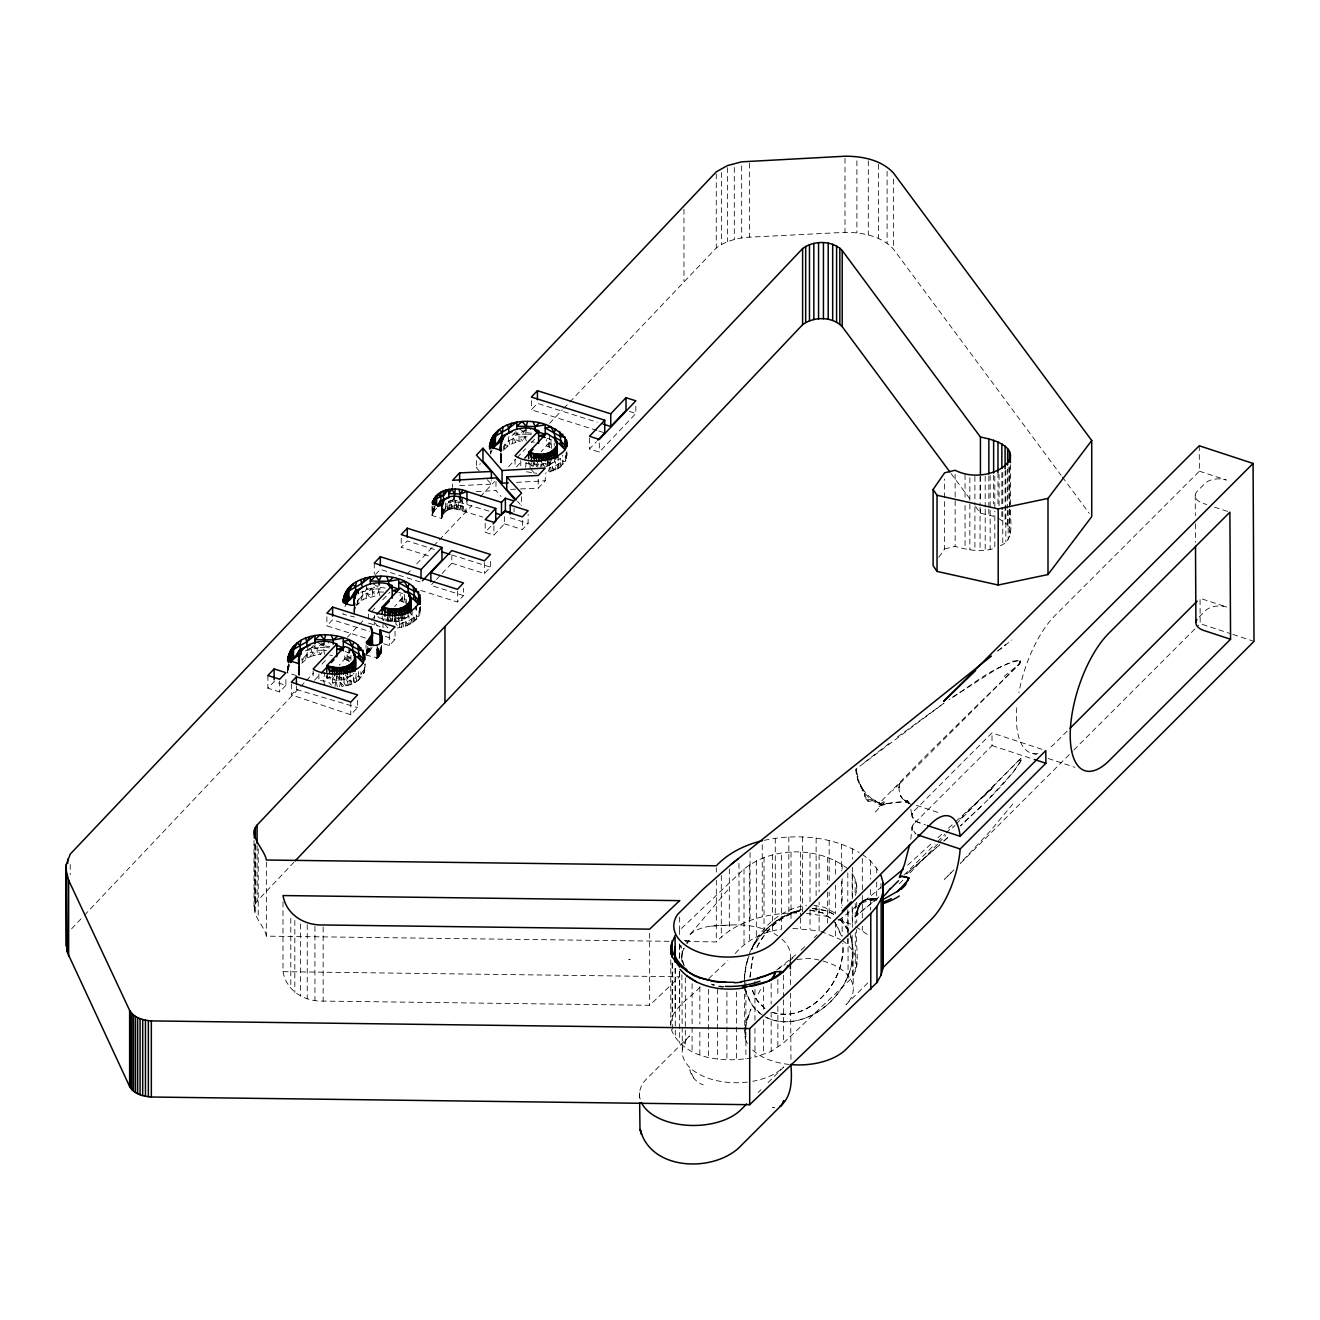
<?xml version="1.0" encoding="UTF-8"?>
<svg xmlns="http://www.w3.org/2000/svg" width="1320" height="1320" viewBox="0 0 1320 1320"><rect width="100%" height="100%" fill="white"/><g stroke="black" fill="none" stroke-linecap="round" stroke-linejoin="round"><path stroke-width="0.75" stroke-dasharray="5 3.75" d="M298.765 671.451L298.782 666.963L299.013 675.097L298.798 666.402M354.189 612.876L354.205 608.404L354.304 611.325M500.643 458.106L500.659 453.618L500.824 463.039L500.758 453.37L500.758 456.538M432.003 505.989L432.003 515.51L441.441 518.48L441.936 504.685M500.907 461.752L500.676 453.057M749.974 977.377L751.839 961.191A69.811 61.38 -38.1 0 1 753.01 957.082M287.859 670.989L288.173 665.313L287.496 672.771L297.033 675.774M298.848 674.025L298.897 665.94M441.936 517.374L442.117 508.266L441.903 509.074M500.726 460.68L500.775 456.819L500.808 461.241M441.903 513.298L441.837 517.786L442.117 512.49L442.068 516.895M288.536 668.068L288.469 664.076L288.173 669.537L288.783 664.438M490.627 454.047L490.677 451.093M287.595 672.226L287.677 664.785M365.706 655.034L377.438 657.888L377.438 645.199M749.974 976.882L753.142 956.67M843.051 947.694C843.843 983.548 808.071 1024.617 770.402 1011.714C797.759 1022.307 826.155 999.784 836.88 975.562A69.811 61.38 -38.1 0 0 841.17 963.385L843.001 951.159L842.787 943.322M377.19 645.397L377.19 658.086M298.881 669.884L299.574 662.97M354.568 605.764L354.436 610.533L354.998 604.395M378.361 657.079L378.741 648.252L377.438 657.888M298.749 668.151L298.765 672.82L298.782 666.963L298.815 670.692M354.189 614.262L354.205 608.404L354.238 612.117M500.627 454.806L500.643 459.476L500.659 453.618L500.692 457.347M299.096 665.923L299.013 669.108L298.881 666.715M354.436 610.533L354.519 607.365M288.354 668.794L288.469 664.076M367.125 653.961L367.24 646.816M378.642 656.799L381.233 653.053L381.364 645.629M368.808 652.393L369.567 648.433C370.557 652.872 366.366 654.836 368.329 648.648L368.923 648.037L369.171 652.014L369.567 648.433M432.597 507.16L432.003 515.51L433.257 505.873M442.877 507.622L442.678 515.097L443.371 513.843L443.52 509.404L442.431 515.74L442.431 508.695M744.496 978.797L744.926 971.85L744.612 975.464M288.173 665.313L287.496 672.771L287.496 666.418M744.876 1030.145L745.437 1038.741A54.384 31.284 -0.3 0 0 749.133 1046.1M378.279 652.938L378.114 657.327L378.741 652.476L379.286 656.139L379.286 649.786M850.905 936.622L853.05 948.899L852.159 961.999A73.887 63.541 -31.2 0 1 835.213 996.732C823.135 1010.806 805.645 1021.268 786.769 1021.779A45.243 39.98 -37.2 0 1 772.612 1019.931L770.022 1019.04A45.16 39.451 -38.7 0 1 765.055 1016.779M377.108 653.911L376.926 658.284L377.52 653.598L377.899 657.525L377.899 649.06L377.108 649.688L376.926 645.595M981.057 806.52L960.399 825.908C981.75 805.381 1004.899 785.895 1020.987 760.749L1020.97 758.159L959.855 819.291M357.159 604.676L357.373 600.171L356.582 605.5L363.33 599.247L376.167 595.765L378.642 591.525L379.912 583.126M503.035 450.731L503.827 445.385L502.854 446.77M432.349 514.717L433.999 507.408L433.125 513.166M366.399 654.489L366.647 647.262M490.842 453.42L491.056 449.658M443.371 513.843L446.803 510.543L447.084 503.299M367.471 653.68L367.785 649.159L366.003 654.72M434.494 510.889L434.824 506.187L433.999 511.632L434.824 506.187M450.252 509.041L451.176 508.86L451.489 500.362L449.938 500.659L450.252 509.041L446.803 510.543M456.456 509.058L456.819 500.659L454.971 500.412L455.351 508.909L482.757 517.011M380.539 647.443L380.094 655.165L379.286 652.971L381.364 648.45L381.233 653.053M326.766 675.163L326.766 678.332L336.088 680.229L345.097 679.519L345.361 676.615M385.539 620.647L398.013 621.489L400.521 620.944L400.917 616.588L402.847 620.087L407.038 617.314M433.999 507.408L433.554 512.408L433.257 508.678M545.737 466.488L546.975 466.174L547.371 461.818L549.318 465.316L555.274 460.647M350.905 649.704L349.189 652.872L347.143 651.832L347.143 656.057L349.189 657.096L349.915 661.749L348.81 661.106L348.81 648.433M404.613 594.297L404.233 602.547L400.207 600.732L400.207 594.396M551.067 439.51L550.688 447.76L546.661 445.962L546.661 439.609M370.458 647.658L369.567 651.601L370.738 647.328M338.762 680.344L339.19 676.12L341.269 680.229L341.269 677.061L342.589 680.064L343.15 677.143M394.185 621.786L394.465 618.964M540.639 466.999L540.936 464.178M339.603 673.992L340.362 682.423L341.847 686.532L344.041 686.251L351.846 684.189L358.165 680.493L358.644 671.649M397.27 627.957L405.471 626.29L413.589 621.918L414.067 614.493M558.591 468.22L560.043 467.148L560.521 458.304L558.08 460.103L558.591 468.22L545.919 472.906M549.466 434.462L549.466 447.15M910.784 839.239L912.054 827.491M412.137 610.318L412.137 622.99M461.109 510.23L461.109 497.541M558.591 455.532L558.08 460.103L557.057 456.505M367.966 651.816L368.329 648.648L368.445 652.756M445.698 502.904L445.154 511.846L444.361 509.454L447.084 506.121L448.486 509.619L448.486 501.154M669.058 941.308L266.343 936.144C264.709 925.155 247.714 912.4 257.103 901.18L293.832 862.372M387.106 620.994L387.453 618.238M533.907 463.468L533.577 466.224L528.66 464.986L528.66 461.818L530.36 465.465M462.594 510.675L462.594 497.986M449.938 504.883L449.344 509.289L448.486 505.379L451.489 504.603L453.09 508.761L455.351 508.909M897.55 736.923L943.981 703.131L856.053 769.048L857.587 779.245L863.593 791.109L862.076 791.076L862.62 789.244L863.593 791.109L862.62 789.244M350.048 684.865L350.048 672.177M405.471 626.29L406.082 617.628L408.986 616.39L408.986 624.855L406.082 621.852L402.913 622.792L399.465 624.509L401.577 627.33L402.847 617.265M551.925 471.52L552.552 462.841L555.439 461.62L555.439 470.068L552.552 467.082L549.367 468.022L548.031 472.543M744.909 972.081L748.39 956.439M406.082 617.628L402.913 618.568L403.573 614.163M550.028 472.082L550.028 459.393M403.953 619.542L404.432 616.44M550.885 461.654L550.423 464.755L549.318 461.076M745.355 1029.517L746.856 1019.914L750.898 1009.024L745.288 1026.762L745.965 1023.314M358.165 680.493L364.617 672.062L365.029 663.861L365.079 669.091M413.589 621.918L418.621 616.473L420.189 606.952M419.677 607.447L419.677 610.253L416.278 616.275L418.621 616.473L420.04 613.503L420.453 605.286M560.043 467.148L565.092 461.703L566.659 452.166M566.131 452.661L566.131 455.483L562.732 461.505L565.092 461.703L566.494 458.716L566.923 450.516L566.973 455.746M339.603 686.68L340.362 682.423L332.491 682.259L334.917 686.664L337.293 674.041M454.971 504.636L454.228 508.81L453.09 505.593L456.819 504.9L458.634 509.52L458.634 501.072L456.819 500.659M301.736 663.234L307.906 657.822L307.032 654.126L307.906 645.134M392.716 615.466L391.924 623.914M349.189 652.872L349.915 649.06M398.854 617.116L398.013 621.489L396.693 618.486L398.854 617.116L399.284 621.258M745.404 968.682L746.064 965.349A77.534 66.297 -32.2 0 1 749.001 955.894M343.15 613.058L342.92 614.196L354.568 617.017M356.202 673.447L355.162 682.539L353.562 679.189L358.644 675.873L360.855 678.018L360.855 671.682M411.625 619.113L410.602 623.981L408.986 620.614L414.067 617.298L416.278 619.443L416.278 613.107M558.08 464.327L557.057 469.194L555.439 465.844L560.521 462.528L562.732 464.673L562.732 455.153M864.814 900.042L859.023 905.388L856.828 914.826C856.086 904.942 865.012 897.27 874.665 898.821C882.932 900.24 865.227 896.593 861.003 903.21L864.814 900.042L863.214 901.279M307.906 657.822L310.712 656.436L311.718 648.994M366.135 597.861L367.141 593.241L366.135 585.172M460.647 505.857L459.789 509.85L458.634 505.296L463.122 506.599L466.042 511.731L466.042 505.395M512.589 443.091L513.595 434.247L519.04 432.877L519.04 441.342L509.784 444.477L503.63 449.889M336.088 680.229L336.996 676.071L337.441 680.312M392.123 618.882L391.512 621.654L390.572 618.733M905.932 802.263L908.556 802.741A15.526 14.14 -74.8 0 1 899.844 783.519L898.903 787.693L899.844 783.519L1020.476 662.855L1020.459 660.28C993.481 665.28 971.932 685.591 948.948 699.649M324.654 685.13L323.713 680.674L324.654 672.441M525.607 467.329L526.532 459.096M348.81 661.106L346.236 659.885L347.143 656.057L339.24 665.164M401.659 601.326L402.567 593.257M548.13 446.539L549.038 442.712L552.799 444.823M500.89 455.763L501.353 454.13M1000.296 545.77C1015.278 539.748 1009.965 521.185 1010.46 508.843M699.98 987.014C689.683 999.207 668.976 1008.876 670.774 1027.686M855.278 895.323C858.643 887.122 856.168 877.42 849.997 871.233M754.957 1028.395L754.957 1057.205L771.16 1051.429L783.469 1043.031L848.067 981.634C863.164 968.583 854.502 946.621 856.697 929.626M857.422 909.909L859.023 905.388M347.424 675.84L346.153 685.888L344.041 683.083L347.49 681.367L350.658 680.427L353.562 683.413L353.562 674.965L347.49 677.143M324.489 654.373L323.218 645.86L324.489 641.685M526.383 428.34L525.112 436.755L526.383 441.029M307.032 654.126L305.365 659.554L303.105 658.449L307.032 654.126L311.718 651.816L317.163 654.687L320.743 654.34L323.218 650.1L326.486 650.446M362.455 595.567L360.789 600.98L358.528 599.874L362.455 595.567L367.141 593.241L372.587 596.112L372.587 587.647L362.455 591.327L363.33 599.247M508.909 436.557L507.26 446.209L504.999 445.104L508.909 440.781L513.595 438.471L519.04 441.342L522.621 440.995L525.112 436.755L528.38 437.102M455.334 501.781L454.179 497.491L448.816 502.045L458.947 502.194L459.789 499.521M288.75 667.409L289.822 664.62M387.915 615.219L391.924 619.69L399.465 618.172L399.465 627.693L395.786 623.848L396.775 616.72M746.856 1019.914L749.413 1012.638M372.075 647.328L370.425 650.611M758.406 993.943L762.053 986.205M299.475 667.474L299.805 666.633M354.899 608.899L355.608 607.2M857.868 908.325L858.511 906.691M749.017 954.574C758.043 930.055 779.79 908.325 806.586 905.487M952.248 697.372L996.814 668.91L1013.034 661.122L1020.459 660.28L1019.931 661.501A31.069 27.192 -59.7 0 0 1018.908 664.422L925.221 756.36L879.136 803.467L871.678 798.633A29.816 17.803 50.2 0 1 862.736 789.046A41.382 27.06 52.7 0 1 859.435 783.238L856.036 769.082A31.069 21.252 53.4 0 0 870.969 799.458L878.707 804.507M344.916 606.804L345.592 605.336M491.37 452.034L492.046 450.549M451.952 501.732L454.179 497.491M684.354 948.189L682.308 951.852A15.543 13.844 80.5 0 1 680.807 945.351A14.718 12.969 80.6 0 0 682.44 951.538L681.846 958.204L683.842 964.986M687.01 943.784L689.04 940.632L688.347 941.688M956.175 824.043L1020.987 758.175L1020.987 760.749L1013.611 771.755L989.274 798.254M938.85 557.288L944.576 548.955L944.576 478.995M406.329 603.834L406.329 599.593L402.567 597.498L394.663 606.589M549.038 442.712L541.117 451.819M353.397 673.992L354.073 673.068M434.989 510.18L436.623 508.216M1012.82 804.061L989.587 831.831L960.432 863.115M1041.958 749.298L991.98 732.88L913.044 812.047A15.328 8.827 -0.3 0 0 912.07 816.206L915.899 821.255L925.468 824.917M914.149 823.482L913.11 824.752A15.328 8.827 -0.3 0 0 912.136 828.927L915.964 833.959A15.477 8.91 -0.4 0 1 913.357 831.616L912.549 830.296A15.708 9.042 -0.2 0 1 914.149 823.482L992.046 745.585L991.98 732.88M727.749 889.977L689.007 935.682C699.98 924.445 716.875 925.964 731.263 924.99A54.384 31.284 -0.3 0 1 777.744 935.83M305.382 650.793L320.183 647.51L323.812 643.219L325.661 647.51L329.439 647.872M360.805 592.218L375.606 588.934L378.031 586.08M515.576 431.821L511.846 435.831L522.077 434.164L525.69 429.874L527.538 434.164L531.333 434.528M782.777 916.773L766.309 929.395L756.838 939.543L751.69 949.724L757.383 938.503L751.327 949.047L757.762 939.592C768.207 924.808 783.865 913.291 801.751 909.595M408.82 615.417L407.979 616.374L407.979 613.206M952.595 827.97L954.987 825.346M309.969 649.176L313.682 645.166M365.392 590.601L367.867 587.928M938.883 842.754L945.648 835.494M879.236 804.078C883.724 805.414 899.547 799.689 908.556 802.741M937.563 844.156L908.721 874.269M285.912 685.361L279.675 691.928L267.894 688.215L274.114 681.631L285.912 685.361L285.912 676.285M365.392 638.005L326.882 625.861L332.623 619.789L369.683 631.488M375.49 574.497L380.325 569.398L421.03 582.236M428.373 555.852L401.23 547.288L407.269 540.903L434.362 549.45M479.16 470.794L476.438 467.824L480.348 463.683M597.003 430.452L531.382 409.761L537.421 403.375L597.25 422.235M357.588 700.309L357.588 707.553L350.774 714.763L291.357 694.848L296.406 689.518L296.406 685.905M71.61 928.801L82.929 916.839M84.348 915.337L299.293 688.034M300.712 686.532L304.953 682.044M306.372 680.559L313.434 673.068M321.932 664.108L327.575 658.119M347.374 637.18L362.934 620.73M371.415 611.77L377.075 605.781M382.734 599.791L389.812 592.317M406.774 574.381L411.015 569.893M416.674 563.904L432.234 547.453M433.653 545.968L437.893 541.481M439.296 539.979L471.834 505.593M480.315 496.617L494.455 481.668M508.596 466.702L515.674 459.228M517.077 457.727L525.574 448.767M531.217 442.778L535.474 438.289M549.615 423.34L562.337 409.876M563.755 408.391L716.265 247.978C725.753 240.834 737.715 237.93 749.397 237.171L844.981 232.337C862.257 232.303 881.216 235.934 893.442 249.1L1061.115 475.348M314.539 680.245L320.1 674.388M371.349 620.218L375.524 615.813M516.417 466.901L521.977 461.043M435.055 580.915L430.881 585.337L463.502 595.634L463.502 588.373M436.458 579.447L440.632 575.025M442.035 573.557L451.786 563.227L451.786 555.984M504.454 516.598L504.454 523.858L493.894 535.029L485.199 532.29L491.799 525.31M383.724 643.797L389.301 645.546L395.043 639.474L395.043 630.415M520.509 488.944L538.23 488.169L545.259 480.744L545.259 473.484M635.844 406.246L635.844 413.49L599.313 452.1L589.479 448.998L596.409 441.672M504.454 523.858L522.39 529.518L528.132 523.446L528.132 514.371M420.7 590.419L457.462 602.019L463.502 595.634M451.786 563.227L484.423 573.523L490.462 567.138L490.462 559.894M899.365 883.756L903.391 879.681M953.881 869.864L944.543 879.301L953.271 870.589M1199.253 445.764L1199.385 471.174L1054.911 615.631A77.698 31.944 -71.8 0 0 1018.858 692.686M904.035 875.111L935.038 844.107M937.53 841.615L944.971 834.174M946.209 832.936L952.413 826.732M1067.138 731.164L1055.587 742.731A77.698 31.944 -71.8 0 1 1049.499 748.028M1199.253 616.935L1205.721 610.467A15.543 8.943 -0.3 0 1 1226.957 607.117L1200.045 598.273L1200.177 623.683L1230.933 633.798M960.531 863.329L1072.368 751.492M1073.82 750.04L1198.725 625.135M758.092 1092.564L760.947 1089.726M768.058 1082.598L783.733 1066.923A54.384 31.284 -0.3 0 1 752.763 1081.278M867.751 982.922L846.021 1004.652A54.384 31.284 -0.3 0 0 820.924 960.481M879.714 803.599L880.159 803.731M352.555 674.949L345.097 679.519M983.334 797.016L993.828 786.769L954.459 822.723M763.405 932.464L772.546 923.752M847.803 868.774C818.845 846.186 772.843 846.186 744.018 869.022L679.42 930.418L679.42 934.543M282.991 971.685C286.489 991.056 304.639 1001.748 323.136 1001.088L649.654 1005.279L679.652 976.767L282.991 971.685L282.991 901.725M685.492 941.523L716.314 941.919C737.814 919.413 770.5 912.351 800.596 913.044M899.844 783.519L892.452 790.812M708.774 978.631L727.864 960.498M735.207 953.518C747.005 939.856 763.736 931.392 781.588 929.247L781.588 853.116M789.343 961.323L795.217 955.746M801.091 950.169L806.949 944.576M814.291 937.596L817.228 934.807M907.682 865.128L931.821 843.249M937.86 837.771L942.381 833.662M948.42 828.201L952.957 824.092M686.384 943.041L689.04 940.649A54.384 31.284 -0.3 0 0 686.251 943.849M943.866 841.005L948.007 837.276M943.866 840.988L948.007 837.26M1004.058 676.467L1019.337 664.042L1020.459 660.28M861.201 903.045L863.461 901.065M906.609 873.856L939.741 844.75L906.592 873.642M854.849 916.707L878.939 896.891M855.822 915.899L856.812 915.057A31.053 19.8 49.4 0 1 877.288 899.399M877.569 898.359L856.812 915.387L858.016 909.695A23.859 11.599 81.5 0 1 861.811 903.226L880.885 887.535M862.95 900.966L835.296 923.175M997.837 650.892L1011.961 640.018M997.656 651.024L1005.659 644.606M778.189 968.847L795.63 954.888M628.832 959.227L629.97 959.458M864.352 762.547L889.251 743.308M776.589 970.118L785.384 964.227M861.811 903.226L868.659 900.256L875.605 900.966A22.176 16.945 -89.7 0 1 876.001 901.114M880.737 803.649L883.558 801.801M775.846 921.211L790.004 913.242L801.108 909.76M628.963 959.409L630.019 959.64M871.645 900.108L873.708 898.672M525.69 429.874L516.813 434.726L516.813 431.904M370.359 589.495L379.236 584.644M323.812 643.219L314.935 648.07L314.935 645.249M307.032 649.902L310.15 648.367M546.975 466.174L549.318 465.316L549.318 462.495M400.521 620.944L402.847 620.087M536.811 460.63L538.395 464.92L545.919 463.403L545.919 466.57M790.004 913.242L797.395 910.668M310.712 656.436L317.163 654.687L317.163 646.222L311.718 647.592M547.074 461.406L549.367 463.798L552.552 462.841M944.576 548.955L955.135 546.397C967.956 550.028 981.849 552.701 994.818 548.163L994.818 511.137M799.375 911.097C779.905 915.783 764.412 931.21 756.145 949.014C764.824 930.32 781.621 914.083 802.461 910.519M868.956 801.075L866.316 799.706L864.32 793.419L867.784 801.372L872.487 800.728M886.842 803.5L878.922 806.751A59.681 30.756 -65.3 0 1 881.991 804.721A15.543 8.019 71.3 0 1 880.209 803.121M796.999 959.475L809.077 958.386A54.384 31.284 -0.3 0 1 819.01 960.019M886.759 803.583L903.21 802.048M764.115 840.345C795.745 833.646 830.709 835.989 859.056 852.456M671.286 1029.501C683.232 1059.416 723.591 1062.831 751.327 1057.897M874.12 898.772L869.038 899.58L874.582 898.821L872.619 898.92M451.176 508.86L453.09 508.761L453.09 499.257M711.381 926.112L731.263 924.99M525.112 436.755L519.04 437.102L522.621 440.995M383.542 592.053L372.587 591.888L376.167 595.765M323.218 650.1L317.163 650.463L320.743 654.34M516.466 482.361L545.259 480.744M476.256 491.667L495.973 490.561L501.055 496.452M459.64 485.562L491.386 484.209L491.386 480.579M510.659 489.373L518.545 489.027M684.404 940.599L687.505 940.599M876.991 899.299L875.639 899.25M336.501 678.265L344.041 676.747L344.041 686.251L340.362 682.423M685.179 940.582L686.73 940.582M792.924 928.356L819.109 930.864L819.109 902.055M522.077 434.164L527.538 434.164M375.606 588.934L381.084 588.934L379.846 586.08M320.183 647.51L325.661 647.51M867.471 799.26L871.068 799.441M812.113 908.622L815.678 908.77A46.711 40.161 -31.2 0 1 825.841 910.767A45.078 39.386 -38.7 0 1 833.332 914.083M812.839 908.605L825.841 910.784A46.81 40.26 -31.2 0 1 833.695 914.347M320.496 680.46L328.267 681.664L331.435 685.278M809.606 910.041L822.607 912.879L832.953 920.221M526.532 471.784L536.811 473.319M810.134 910.057L822.772 912.945L831.022 918.324M806.421 913.374L829.174 916.657L829.174 891.974M385.176 587.994L378.642 587.301L372.587 583.423M317.163 641.998L323.218 645.86L329.752 646.569L328.416 642.114M813.731 905.322L824.406 907.285L836.434 913.82M773.982 1107.695L772.612 1107.529A15.543 10.989 45 0 0 774.659 1107.727M525.607 463.106L534.385 464.673L531.878 460.135M387.915 619.459L383.691 618.865L382.8 627.148L387.915 627.908L384.747 624.294M331.089 677.82L323.713 676.451M531.663 441.721L534.385 442.249M329.769 655.066L332.508 655.594M458.947 502.194L489.984 511.401M382.173 618.535L379.137 617.875L376.728 615.07M975.546 506.55L980.43 513.166L993.63 516.318L993.63 512.193M368.577 623.155L380.077 626.554M878.774 804.54L881.859 804.326L880.242 803.748M837.936 919.215L852.572 924.858L852.572 908.407M820.809 931.359L840.477 939.493M711.629 984.159L713.031 984.572M296.406 689.518L357.588 707.553M458.634 496.848L460.647 501.633L463.122 502.376M629.293 411.427L635.844 413.49M598.933 431.062L604.725 432.894M510.196 517.786L528.132 523.446M451.77 554.944L490.462 567.138M385.291 636.405L395.043 639.474M1199.385 471.174L1226.296 480.018A15.543 8.943 -0.3 0 0 1205.061 483.367L1197.289 491.139A15.543 8.943 -0.3 0 0 1202.982 503.332L1206.826 504.587M1214.515 507.127L1229.893 512.177M1232.847 634.425L1254 641.371M1032.686 753.423L1036.53 754.693M1048.063 758.472L1074.975 767.332M992.046 745.585L1032.405 758.851M916.426 805.315L940.83 813.367M875.605 801.471L879.697 802.89L872.058 798.93M547.09 438.19L550.869 439.543M398.739 592.284L402.517 593.637M345.213 651.535L348.991 652.888M919.71 823.02L917.714 822.244A15.477 8.893 -0.2 0 1 913.275 818.911L912.483 817.591A15.708 9.042 -0.3 0 1 914.067 810.777M346.236 659.885L344.784 659.307L344.784 652.954M908.275 802.51L902.946 799.111M908.903 802.84L904.629 800.646L909.15 803.632M997.986 517.902L1007.622 524.815L1010.46 533.528M855.822 926.722L867.718 934.708M1020.987 760.749L1019.964 760.122M349.189 657.096L350.905 658.168M519.04 428.654L525.112 432.514L531.646 433.207L530.293 428.769M762.284 1015.047C753.291 1009.124 747.384 999.256 745.404 988.779M764.957 1008.628L755.881 998.827L751.575 988.647L757.531 1001.303L764.56 1008.332M862.307 854.32L870.424 860.706L878.41 870.771M842.16 940.451C850.575 946.06 857.967 955.333 856.73 966.009M760.501 1013.809L752.499 1005.609L747.021 994.801M910.668 804.639L906.23 799.062L908.704 803.632M839.933 918.984L848.628 930.814M408.986 612.166L411.625 614.872L410.602 611.292M840.477 919.495L848.793 931.144M517.506 501.369L520.195 504.322M487.311 479.737L491.386 484.209M531.201 469.524L534.385 473.137M833.365 920.667L837.358 926.128L841.434 935.929L835.164 922.861M841.467 918.555L848.166 928.57M1062.336 476.998L1089.264 513.332M951.076 473.55L970.645 499.95M375.292 623.139L377.239 625.828M693.693 1078.027L689.881 1069.777A15.543 10.989 45 0 0 703.23 1084.875M321.568 643.054L323.218 645.86M513.595 438.471L515.674 442.035M367.141 593.241L369.221 596.821M311.718 651.816L313.797 655.396M345.493 675.163L347.424 678.661M461.076 499.785L462.808 502.986M534.088 462.082L535.738 465.185M332.211 675.444L334.67 680.064M394.614 617.545L396.693 621.654L396.693 618.486M544.467 466.719L543.147 463.699L543.147 466.884M864.32 793.419L864.847 796.933M548.031 459.855L549.367 463.798M401.577 614.641L402.913 618.568M537.025 463.947L537.966 466.884M552.552 467.082L553.74 470.844M406.082 621.852L407.269 625.614M350.658 680.427L351.846 684.189M378.642 591.525L379.912 595.798M560.521 462.528L561.429 465.96M414.067 617.298L414.975 620.73M358.644 675.873L359.551 679.305M850.261 933.751L853.05 949.41L851.268 966.108A77.434 66.215 -32.2 0 1 846.846 978.631L845.377 981.701A77.335 66.941 -30.5 0 1 835.873 995.989C823.267 1011.005 804.523 1022.076 784.509 1021.779A46.761 40.21 -31.2 0 1 764.709 1016.548M463.122 506.599L464.228 511.17M508.909 440.781L509.784 444.477M388.641 621.274L387.635 616.869L390.093 621.489L390.093 618.684M745.387 988.581L746.097 991.749M381.233 646.272L381.744 650.678L381.695 645.892M851.746 939.708L852.39 942.893M541.348 464.178L541.926 466.966M394.894 618.948L395.455 621.753M339.19 676.12L340.032 680.312M327.376 673.035L328.267 681.664M547.371 461.818L548.163 465.779M400.917 616.588L401.709 620.548M910.816 809.209L912.054 816.206M744.958 1036.249L745.437 1038.741L744.727 1027.356M459.789 497.161L460.647 501.633M354.321 607.381L354.486 612.463M336.501 682.489L337.293 686.73M541.481 460.647L542.239 464.838M395.026 615.433L395.786 619.624M456.819 504.9L457.545 509.272M402.913 622.792L403.573 626.851M347.49 681.367L348.15 685.427M551.067 443.751L551.793 448.404M420.04 607.53L420.502 610.516M404.613 598.521L405.339 603.174M451.489 504.603L452.116 508.778M447.084 506.121L447.629 510.031M356.202 677.671L356.713 681.565M531.63 462.957L531.993 465.877M329.752 676.318L330.115 679.222M504.273 449.081L504.999 441.936M357.819 603.851L358.528 596.706M302.396 662.426L301.95 658.73L303.105 661.617L303.105 658.449M566.131 455.483L566.494 458.716M419.677 610.253L420.04 613.503M364.617 672.062L364.237 666.006M392.568 618.915L392.865 621.753M343.579 677.061L343.86 679.833M402.567 597.498L403.012 601.92M347.143 656.057L347.589 660.495M744.579 982.08L744.876 985.33M443.834 513.232L443.52 509.404L444.361 512.639L444.361 509.454M445.698 507.127L445.978 511.137M381.364 648.45L381.562 651.898M378.741 652.476L378.939 656.486M380.539 650.265L380.737 654.142M377.52 653.598L377.685 657.707M354.173 609.592L354.222 610.648M432.597 509.982L432.712 513.942M442.117 512.49L442.233 516.351M366.647 650.083L366.762 654.225M442.877 510.444L442.992 514.453M299.145 675.576L299.277 666.517M287.677 667.606L287.727 671.632M354.436 603.834L354.486 608.239M1195.243 495.148L1195.342 515.641M1195.392 523.842L1195.474 542.289M790.317 958.65L790.35 962.726M790.399 970.843L790.482 985.083M790.531 993.201L790.96 1060.274M744.727 1025.359L744.48 979.374L745.866 966.191A73.969 63.607 -31.2 0 1 748.836 956.224M681.747 956.505L681.796 962.593M681.862 974.787L682.324 1050.01M639.589 1092.729L639.639 1100.682M853.099 952.116L853.231 987.459M1010.361 464.706L1010.361 507.919M1009.734 466.537L1009.734 507.672M1009.734 509.734L1009.734 536.481M1009.404 467.957L1009.404 507.045M1009.404 509.108L1009.404 527.62M1008.183 467.313L1008.183 502.293M1008.183 510.526L1008.183 539.319M1007.622 469.26L1007.622 508.348M1007.622 510.411L1007.622 524.815M1005.84 469.969L1005.84 541.992M1005.097 470.778L1005.097 522.225M1002.771 472.379L1002.771 509.404M1002.771 511.467L1002.771 544.385M1001.847 472.577L1001.847 509.603M1001.847 511.665L1001.847 519.898M999.058 474.457L999.058 507.375M997.986 472.642L997.986 505.56M994.818 476.157L994.818 509.074M993.63 475.167L993.63 503.976M990.149 475.382L990.149 508.299M990.149 510.361L990.149 549.45M988.861 476.058L988.861 506.93M988.861 508.976L988.861 515.146M985.198 476.207L985.198 507.061M985.198 509.124L985.198 550.275M980.43 476.124L980.43 500.808M980.43 509.041L980.43 513.166M980.05 476.553L980.05 505.345M980.05 507.408L980.05 550.621M974.903 476.404L974.903 505.213M974.903 507.26L974.903 550.473M969.853 477.823L969.853 549.83M965.052 474.672L965.052 497.31M965.052 505.527L965.052 548.74M955.135 474.391L955.135 546.397M893.442 179.157L893.442 249.1M887.089 171.254L887.089 243.26M880.984 883.509L880.984 891.743M878.559 164.373L878.559 238.441M876.695 867.751L876.695 873.922M876.695 882.156L876.695 900.669M870.424 860.706L870.424 879.219M870.424 889.515L870.424 910.091M868.296 160.825L868.296 234.894M862.307 858.429L862.307 893.409M862.307 895.471L862.307 918.093M862.307 926.326L862.307 930.435M856.894 160.809L856.894 232.815M856.697 884.367L856.697 892.601M856.73 902.22L856.73 922.795M855.162 878.922L855.162 893.326M855.278 903.557L855.162 924.182M855.278 932.365L855.278 971.454M852.572 848.743L852.572 859.023M852.572 867.256L852.572 900.174M852.175 873.691L852.175 898.375M852.175 906.609L852.357 927.333M852.175 935.401L852.357 976.701M848.067 911.674L848.067 936.358M848.067 938.421L848.067 981.634M847.803 872.899L847.803 901.692M847.803 909.925L847.803 936.672M847.803 938.734L847.803 944.905M844.981 158.285L844.981 232.337M842.16 864.336L842.16 870.507M842.16 878.74L842.16 905.487M842.16 917.829L842.16 936.342M841.434 844.107L841.434 870.853M841.434 881.133L841.434 907.88M835.379 860.442L835.379 876.909M835.379 885.143L835.379 913.935M835.379 922.168L835.379 936.573M829.174 840.543L829.174 883.74M827.64 857.224L827.64 883.971M827.64 892.204L827.64 923.059M819.109 854.749L819.109 891.775M816.123 838.117L816.123 895.736M816.123 906.015L816.123 914.249M810.018 853.066L810.018 902.434M810.018 910.668L810.018 929.181M802.56 836.913L802.56 913.044M800.58 852.225L800.58 915.997M800.58 918.06L800.58 928.339M791.027 852.241L791.027 920.139M788.832 836.946L788.832 913.06M783.469 975.133L783.469 997.772M783.469 999.834L783.469 1043.031M777.876 979.605L777.876 996.072M777.876 1006.351L777.876 1047.503M775.285 838.216L775.285 914.331M772.53 854.849L772.53 930.98M771.16 983.532L771.16 1004.107M771.16 1012.324L771.16 1051.429M764.033 857.373L764.033 933.487M763.455 986.782L763.455 1011.483M763.455 1019.7L763.455 1054.68M762.25 844.8L762.25 916.822M756.327 860.624L756.327 936.755M754.957 981.073L754.957 987.245M754.957 989.307L754.957 1020.178M750.057 852.555L750.057 920.436M749.595 864.55L749.595 940.665M749.397 163.102L749.397 237.171M745.882 982.806L745.882 1030.128M745.882 1032.19L745.882 1058.92M744.018 869.022L744.018 945.136M741.675 165.94L741.675 237.946M738.986 863.395L738.986 925.122M736.461 991.914L736.461 1059.811M734.299 167.458L734.299 239.464M729.316 869.022L729.316 930.749M727.468 167.624L727.468 241.692M726.908 991.947L726.908 1059.828M721.396 172.557L721.396 244.563M721.297 875.457L721.297 937.183M717.469 989.043L717.469 1030.194M717.469 1032.24L717.469 1058.986M716.314 867.851L716.314 871.959M716.314 880.192L716.314 941.919M716.265 173.91L716.265 247.978M708.378 989.422L708.378 1057.303M699.847 986.931L699.847 1023.973M699.847 1032.19L699.847 1054.828M692.092 983.714L692.092 1051.611M685.311 977.774L685.311 1047.717M683.958 209.269L683.958 281.275M679.652 917.103L679.652 933.57M679.652 943.849L679.652 958.254M679.668 971.256L679.668 1043.278M679.42 944.823L679.42 959.227M679.42 971.57L679.42 1006.549M675.295 968.418L675.295 1028.082M675.295 1030.145L675.295 1038.361M675.114 968.269L675.114 1011.466M672.309 963.171L672.309 1033.131M672.193 963.237L672.193 1016.73M670.774 959.788L670.774 1025.623M649.654 933.273L649.654 1005.279M599.313 443.041L599.313 452.1M589.479 438.124L589.479 448.998M554.449 458.419L554.449 461.604M554.218 443.157L554.218 445.978M538.23 479.111L538.23 488.169M536.547 463.897L536.547 466.719M531.382 400.686L531.382 409.761M530.145 464.079L530.145 468.319M522.39 520.443L522.39 529.518M521.548 496.733L521.548 505.791M520.773 460.663L520.773 466.999M515.031 459.31L515.031 466.554M514.074 508.266L514.074 511.88M501.171 453.172L501.171 462.677M495.973 481.486L495.973 490.561M493.894 525.97L493.894 535.029M485.199 523.215L485.199 532.29M484.423 562.65L484.423 573.523M476.438 460.564L476.438 467.824M466.933 500.957L466.933 504.141M457.462 591.145L457.462 602.019M452.611 483.928L452.611 487.558M441.771 508.612L441.771 518.133M441.441 507.606L441.441 518.48M401.23 538.23L401.23 547.288M389.301 634.672L389.301 645.546M387.915 616.638L387.915 622.264M376.629 648.962L376.629 658.482M374.269 563.095L374.269 573.969M374.302 615.433L374.302 618.618M374.302 621.786L374.302 624.954M368.577 614.081L368.577 619.525M367.785 646.355L367.785 651.981M366.003 645.216L366.003 648.384M354.7 607.942L354.7 611.111M354.173 606.771L354.321 611.606M350.905 655.347L350.905 662.392M350.774 702.075L350.774 714.763M332.491 678.018L332.491 685.063M326.882 616.803L326.882 625.861M323.136 927.019L323.136 1001.088M318.879 674.009L318.879 680.361M314.935 926.376L314.935 1000.445M313.153 670.84L313.153 678.101M307.23 924.643L307.23 998.712M300.399 924.016L300.399 996.022M294.822 920.486L294.822 992.491M291.357 683.974L291.357 694.848M290.796 918.374L290.796 988.333M279.675 681.054L279.675 691.928M267.894 675.527L267.894 688.215M266.343 862.076L266.343 936.144M258.225 848.875L258.225 918.819M257.103 845.625L257.103 901.18M255.684 845.526L255.684 913.423M255.337 843.827L255.337 903.49M254.298 844.222L254.479 910.981M254.017 840.576L254.017 908.474M70.207 864.451L70.207 874.747M781.968 939.13A54.384 31.284 -0.3 0 1 789.476 962.032M723.954 986.667A54.384 31.284 -0.3 0 1 719.268 985.941M714.731 984.967A54.384 31.284 -0.3 0 1 711.793 984.192M684.238 965.662A54.384 31.284 -0.3 0 1 683.545 948.354M789.244 1064.448A54.384 31.284 -0.3 0 1 752.136 1049.532M1037.916 753.439A77.698 31.944 -71.8 0 1 1017.175 703.972M1020.624 760.534A31.02 1.93 24.4 0 1 1019.403 759.742M723.228 987.195A39.567 22.308 -0.1 0 1 718.542 986.469M714.054 985.429A39.567 22.308 -0.1 0 1 712.602 985.017M875.325 812.031A79.645 7.458 -50.7 0 1 886.446 800.052M905.371 800.761A36.977 11.616 -19.6 0 1 907.863 801.256M747.384 1082.086A54.384 31.284 -0.3 0 1 692.472 1069.86A54.384 31.284 -0.3 0 1 689.535 1035.969L646.8 1078.704A54.384 31.284 -0.3 0 0 640.712 1100.88M1018.908 664.422A31.003 27.109 -59.5 0 1 1020.112 661.089M862.736 789.046A30.096 18.117 55.4 0 1 856.053 769.048M501.171 459.508L501.022 462.231L500.94 457.693L501.171 459.508M364.237 668.827L363.198 675.048L360.855 674.85L364.237 668.827M383.889 620.235L382.189 619.756L382.189 616.588L383.889 620.235M902.352 798.567L900.339 795.382L902.352 798.567"/><path stroke-width="1.5" d="M298.749 659.472L298.749 663.927C295.515 644.143 322.047 636.884 336.765 644.077L336.765 656.766M354.189 600.188L354.173 605.352C350.955 585.519 377.454 578.374 392.188 585.519L392.188 598.207M500.643 445.417L500.627 450.582C497.409 430.733 523.924 423.588 538.642 430.733L538.642 443.421M298.749 663.927L298.765 660.132M354.189 601.573L354.173 605.352L354.173 600.897M355.245 668.761L355.03 663.399L355.278 669.603C357.076 660.346 355.757 648.78 344.784 646.618L326.766 665.643L326.766 671.995M410.701 598.356L410.619 611.869L410.256 595.798L410.701 602.019L409.349 594.099L400.207 588.043L382.189 607.068L382.189 613.42M500.643 446.787L500.627 450.582L500.627 446.127M557.172 443.569L557.073 457.099L556.71 441.029L557.155 447.249L555.803 439.312L546.661 433.273L528.66 452.298L528.66 458.651M410.668 610.187L410.454 604.824L410.52 609.345M557.139 455.416L556.908 450.054L556.99 454.575M298.782 662.739L298.765 658.762M370.903 645.678L372.405 632.263L372.322 637.692L372.388 635.662L371.167 627.148L326.882 613.173L332.623 607.101L395.043 626.802L389.301 632.857L379.995 629.937L381.579 635.201L381.661 642.741M489.571 448.553C490.495 420.42 530.821 415.849 550.869 426.855C595.221 450.334 536.003 470.943 515.031 455.68L538.642 430.733M372.339 644.589L372.108 629.755M288.469 662.673C287.413 629.772 338.299 628.98 357.802 644.886C382.47 672.441 329.604 680.312 313.153 669.025L336.765 644.077M343.959 596.821L343.596 602.514C343.068 564.943 424.083 569.25 419.793 604.296M490.43 442.035L489.786 448.965L489.736 444.956M500.676 451.638L500.676 447.414L500.676 450.236L489.373 446.737L489.605 445.599M355.096 655.231L355.278 660.594L355.245 656.073M410.454 600.6L410.52 596.656M556.908 445.83L556.99 441.886M287.941 660.742L288.536 655.396M343.365 602.167L343.596 598.29L343.414 601.92M489.819 447.397L489.885 444.262M442.151 506.731C441.738 494.159 458.04 494.604 466.042 499.042L495.759 508.431L495.759 521.119L493.119 523.908M290.647 661.584L290.878 658.333L289.707 660.643L289.822 651.932M290.202 662.409L290.169 651.206M345.592 592.647L345.939 604.642L345.246 593.356M345.625 603.851L345.708 600.864M492.525 448.239L492.772 444.988L491.601 447.298L491.7 438.587M368.379 642.956L368.445 640.068L372.322 633.468L372.322 644.754M381.76 636.669L381.661 639.936L379.995 633.105L380.704 631.834L381.084 641.47L379.995 642.625L379.995 629.937M432.63 504.257C434.115 489.077 455.218 486.073 466.933 491.452L501.501 502.359L505.379 498.267L514.074 501.006L510.196 505.098L510.196 514.157M288.816 661.551L288.948 654.077M344.239 602.976L344.371 595.501M354.651 670.659L355.278 656.914M410.075 612.084L410.173 609.081L407.979 613.206L407.979 603.685L410.025 600.913M490.693 448.206L490.842 440.731M556.529 457.314L556.628 454.294L554.449 458.419L554.449 448.915L556.495 446.127M288.173 661.089L288.354 656.106L287.991 660.495M343.596 602.514L344.602 594.908L344.602 601.26M490.05 447.744L491.056 440.137L491.056 446.49M434.824 504.784L434.989 497.491M291.802 661.204L293.865 655.644L291.621 657.212L291.291 661.914L291.802 648.516M301.042 654.39L301.158 651.387M345.13 597.844L344.916 594.115L344.602 598.092L346.302 591.31L346.302 603.999L347.226 602.63L347.226 589.957M381.43 642.543L381.579 635.201M493.68 447.859L495.759 442.282L493.515 443.866L493.185 448.569L493.68 435.171M381.084 637.246L381.233 633.583M354.073 660.38L352.555 662.26L352.555 671.781L353.875 669.141L354.601 659.488M372.157 645.529L372.322 641.933L371.827 643.863M409.299 610.566L409.497 601.804M555.439 459.03L555.967 447.034M299.64 657.145L300.185 653.087M355.08 598.57L355.608 594.528M370.903 644.275L371.118 636.867M501.534 443.8L502.062 439.741M292.397 660.462L292.397 647.773M347.226 602.63L347.82 589.198M354.75 663.415L354.981 658.614L353.875 664.917L352.555 662.26C345.988 669.388 335.164 668.25 326.766 665.643L329.571 670.626L329.571 673.447M410.173 604.84L410.404 600.039L409.299 606.342L407.979 603.685C401.412 610.813 390.588 609.675 382.189 607.068L384.995 612.051L384.995 616.291M494.29 447.117L494.29 434.428M556.628 450.07L556.858 445.252L555.753 451.572L554.449 448.915C547.882 456.027 537.042 454.905 528.66 452.298L531.448 457.281L531.448 461.505M289.707 656.419L290.515 650.529M345.708 596.64L345.939 591.954M367.785 643.533L368.445 640.068M370.903 641.454L370.425 637.923L369.567 642.097L371.827 639.639L372.075 634.656M492.162 446.094L492.409 437.184M354.832 667.062L355.03 663.399L355.096 667.92M410.256 608.487L410.454 604.824M556.71 453.717L556.908 450.054M355.278 664.818L355.278 669.603M368.808 639.705L368.923 643.813L369.171 639.326M880.984 875.275L883.195 883.096L883.245 967.147L881.149 974.968L876.958 982.525L749.694 1104.691L151.338 1097.019C143.286 1096.409 133.881 1094.032 129.624 1086.492L66.775 951.175L66 869.781L66.313 864.484L70.207 854.172L716.265 171.847L727.468 165.577L741.675 161.832L844.981 156.222C862.257 156.173 881.216 159.802 893.442 172.969L1091.722 440.517L1091.722 516.631L1047.997 574.546L998.201 585.024L937.035 571.411L933.108 565.636L933.108 489.505L944.576 472.824L955.135 470.266C991.353 488.779 1044.499 449.196 980.43 437.035L842.209 250.519C832.227 240.157 813.846 240.224 802.609 248.556L257.103 825.049C247.714 836.286 264.709 849.041 266.343 860.013L716.314 865.788C728.574 852.819 745.09 844.882 762.25 840.691M66 945.912L66.313 864.484M433.356 502.87L433.554 499.719M288.469 659.851L289.179 653.482L289.179 659.835M346.714 603.339L347.045 598.653L349.288 597.069L347.82 601.887M367.9 643.417L368.115 640.398L368.329 644.408M349.255 672.045L349.602 664.768M404.679 614.889L405.025 606.193M435.699 505.048L436.062 496.155M551.133 460.103L551.48 451.423M371.167 636.669L372.405 644.952L372.388 639.886M291.621 652.987L291.291 649.226L290.878 654.11L292.627 651.733L293.089 646.965M347.045 594.413L346.714 590.65L346.302 595.534L348.051 593.159L348.513 588.39M343.431 674.272L343.86 667.144M398.854 615.697L399.284 608.569M433.999 503.184L434.494 498.201L434.824 501.963L433.999 503.184L433.999 498.96L433.257 504.454L433.125 500.478M493.515 439.642L493.185 435.88L492.772 440.764L494.505 438.388L494.967 433.62M545.325 460.928L545.737 453.799M336.996 674.652L337.441 667.639M392.42 616.077L392.865 609.064M538.873 461.307L539.336 454.278M290.284 655.215L290.878 649.885L290.878 662.574L291.621 657.212M491.601 443.058L491.37 439.345L491.056 443.305L492.772 436.54L492.772 447.81M332.211 674.025L333.217 667.161L334.67 671.616L329.571 670.626L330.115 666.534M368.923 643.813L369.567 638.913L369.567 645.265M387.635 615.45L388.641 608.586L390.093 613.041L384.995 612.051L385.539 607.959M534.088 460.68L535.095 453.816L536.547 458.255L531.448 457.281L531.993 453.189M350.955 672.226L351.615 663.184L352.555 665.428L349.255 669.223L347.424 665.973L347.424 674.421M406.378 613.652L407.038 604.626L407.979 606.854L404.679 610.648L402.847 607.398L402.847 615.862M552.849 458.865L553.492 449.839L554.449 452.084L551.133 455.879L549.318 452.628L549.318 459.673M346.302 603.999L347.045 598.653M493.02 447.43L493.515 443.866M419.925 604.379L420.04 594.841L418.638 596.095L420.453 601.062M440.055 496.881L438.619 493.713L436.623 498.712L444.13 494.818L448.816 489.357L448.816 497.805L440.055 501.105L438.619 506.401L440.831 504.867L440.831 492.178M345.493 673.761L346.286 666.435L347.424 670.197L343.431 671.451L341.269 667.54L341.269 673.876M400.917 615.186L401.709 607.86L402.847 611.622L398.854 612.892L396.693 608.965L396.693 615.318M434.824 501.963L436.623 495.528L436.623 505.048M547.371 460.399L548.163 453.09L549.318 456.852L545.325 458.106L543.147 454.195L543.147 460.531M443.553 502.095L443.256 490.941M339.19 674.702L340.032 667.639L341.269 670.708L336.996 671.831L334.67 667.375L334.67 675.84M394.614 616.143L395.455 609.064L396.693 612.134L392.42 613.272L390.093 608.817L390.093 615.862M541.068 461.356L541.926 454.278L543.147 457.363L538.873 458.486L536.547 454.031L536.547 461.076M909.678 844.635L904.464 864.518L899.58 876.925M288.007 657.607L287.496 660.082L298.947 663.696L298.798 660.759L298.881 664.405M343.431 599.033C340.131 603.19 357.885 608.965 354.222 602.184M292.627 651.733L293.865 646.123L293.089 659.654L292.627 655.974M348.051 593.159L349.288 587.548L348.513 601.078L348.051 597.399M494.505 438.388L495.759 432.779L494.967 446.308L494.505 442.612M310.084 645.117L299.838 649.539L293.865 658.812L301.158 652.938L299.838 645.315L301.158 640.249M356.582 594.38L355.262 586.74L356.582 581.691M511.978 431.772L501.732 436.194L495.759 445.467L503.052 439.593L501.732 436.194L503.052 426.904M670.741 954.278L670.741 946.044L675.114 935.352M66 869.781L68.64 880.242L129.624 1010.377C133.881 1017.918 143.286 1020.294 151.338 1020.904L749.694 1028.577L870.787 913.473L876.958 906.394L881.149 898.854L883.245 891.016M454.179 497.491L455.334 489.093M442.233 503.662L441.441 505.791L432.003 502.821L432.712 501.254M353.314 653.466L352.308 645.892L348.991 640.2L343.315 641.338L358.941 649.985L363.214 650.43L363.214 663.118L357.802 657.574L358.941 654.208L357.802 644.886M413.226 599.016L409.233 596.558L407.731 587.334L404.415 581.625L398.739 582.763L414.364 591.409L418.638 591.871L418.638 604.56L413.226 599.016L414.364 595.65L413.226 586.327M555.703 441.787L554.185 432.547L550.869 426.855L545.209 427.993L560.818 436.639L565.108 437.085L565.108 449.773L559.68 444.23L560.818 440.863L559.68 431.541M444.13 494.818L445.929 490.001M297.33 655.611L299.838 649.539M355.262 590.981L349.288 600.237L352.753 597.036L355.262 590.981L362.29 587.4L360.805 579.529M499.207 442.266L501.732 436.194M352.308 645.892L353.81 642.444M407.731 587.334L409.233 583.869M554.185 432.547L555.703 429.099M323.812 641.801L325.661 634.821M379.236 584.644L379.236 580.42L381.084 576.246M525.69 428.456L527.538 421.476M420.04 600.814C410.85 619.938 385.027 617.034 368.577 610.467L392.188 585.519M437.481 506.451L440.055 501.105M782.133 1104.46L783.75 1100.632A15.543 10.989 45 0 1 780.005 1106.391C792.627 1096.243 791.802 1078.836 790.977 1064.349M353.875 669.141L354.75 667.639L355.195 670.444L355.195 657.756L355.278 660.594M306.867 645.958L306.867 641.735L309.969 636.487M355.262 586.74L352.753 584.364L349.288 590.716L362.29 583.159L365.392 577.913M508.744 432.613L508.744 428.389L511.846 423.142M906.873 881.776L908.952 877.998A15.543 3.184 23.6 0 0 899.481 877.42A15.526 3.168 23.4 0 1 908.935 878.014L908.572 878.774A24.337 23.776 13.3 0 1 907.335 881.083L897.798 891.182L881.859 900.207M460.218 498.184L460.218 493.96L462.808 490.297M906.378 882.486L905.339 883.905M1047.997 574.546L1047.997 498.415L1091.722 440.517M358.941 649.985L360.938 647.559M414.364 591.409L416.361 588.984M560.818 436.639L562.815 434.214M851.284 901.807L842.193 911.08M890.455 888.822L898.491 880.753M274.114 668.943L267.894 675.527L279.675 679.239L285.912 672.672L274.114 668.943L274.114 679.816M430.881 572.649L451.786 550.556L484.423 560.835L490.462 554.449L407.269 528.214L401.23 534.6L441.952 547.437L421.03 569.547L380.325 556.71L374.269 563.095L457.462 589.331L463.502 582.945L430.881 572.649L430.881 581.707M491.386 471.52L459.64 472.873L452.611 480.315L495.973 477.873L515.031 499.999L521.548 493.119L506.731 476.866L538.23 475.481L545.259 468.055L502.079 470.497L482.955 448.239L476.438 455.136L491.386 471.52L491.386 478.764M604.725 420.205L589.479 436.31L599.313 439.411L635.844 400.801L626.01 397.7L610.764 413.82L537.421 390.687L531.382 397.072L604.725 420.205L604.725 432.894L597.795 440.204M296.406 676.83L291.357 682.176L350.774 702.075L357.588 694.864L296.406 676.83L296.406 684.09M321.486 672.919L328.433 665.577M331.204 662.64L333.976 659.703M376.909 614.344L389.4 601.144M524.749 458.106L533.082 449.295M422.433 580.767L441.952 560.125L441.952 547.437M495.759 508.431L485.199 519.601L493.894 522.34L504.454 511.17L522.39 516.83L528.132 510.757L510.196 505.098M502.805 513.678L505.379 510.955L505.379 498.267M603.042 424.066L610.764 426.508L626.01 410.388L626.01 397.7M295.234 860.871L802.609 324.687C813.846 316.354 832.227 316.288 842.209 326.65L949.855 471.9M975.645 670.543L943.618 701.382L1199.253 445.764L1253.076 463.452L775.269 941.259A54.384 31.284 -0.3 0 1 704.418 953.997A54.384 31.284 -0.3 0 1 677.671 914.331L703.131 889.152L730.983 864.518L991.419 656.04M749.149 986.337L768.487 981.123L783.238 971.602L930.98 823.861A58.278 23.958 -71.8 0 1 960.085 836.286L1045.803 750.568L1045.869 763.273L960.151 848.991A58.278 23.958 -71.8 0 1 931.491 919.182L882.239 968.434M1070.025 728.277L1197.157 601.161M746.691 1103.966L740.998 1109.658A54.384 31.284 -0.3 0 1 686.796 1125.234A54.384 31.284 -0.3 0 1 641.371 1102.464M1230.553 639.26L1109.41 760.419A77.698 31.944 -71.8 0 1 1070.223 735.718A77.698 31.944 -71.8 0 1 1108.75 633.319L1229.893 512.177L1230.553 639.26L1203.642 630.415A15.543 8.943 -0.3 0 1 1196.91 619.492M781.374 1105.335L738.639 1148.053C711.232 1172.82 650.166 1170.229 640.233 1129.425L641.536 1134.243L639.986 1129.409L639.639 1102.662M900.537 888.904L897.055 891.726M525.69 425.634L522.077 421.476L516.813 426.261L535.161 426.574L539.105 423.142M379.236 580.42L375.606 576.246L370.359 581.031L388.69 581.344L392.65 577.929M323.812 638.979L320.183 634.821L314.935 639.606L333.267 639.919L337.227 636.487M882.486 886.231L903.144 869.236M381.744 642.213L381.562 639.21C382.882 648.994 361.152 645.15 367.471 640.992M730.983 864.518L738.029 858.957M501.732 431.97L499.207 429.577L495.759 435.946L508.744 428.389L516.813 422.037L516.813 429.082M362.29 583.159L370.359 576.807L370.359 583.852M299.838 645.315L297.33 642.922L293.865 649.291L306.867 641.735L314.935 635.382L314.935 643.846M352.753 597.036L355.311 595.27M780.598 973.269L783.238 971.619M779.576 973.681L783.238 971.602M440.831 504.867L443.256 503.63M454.179 493.267L451.952 489.043L448.816 493.581L460.218 493.96L466.933 491.452L466.933 500.957M763.636 976.668L775.401 971.866A15.543 13.844 80.5 0 1 769.774 980.611A15.328 13.629 79.3 0 0 775.401 971.866L758.571 978.186L740.933 981.783M756.739 978.797L758.538 978.301M533.214 422.037L535.161 426.574L545.209 424.826L545.209 434.346L539.105 435.831L545.209 437.514M386.76 576.807L388.69 581.344L398.739 579.595L398.739 589.116L392.65 590.617L397.221 591.871M933.108 489.505L937.035 495.281L998.201 508.893L1047.997 498.415M331.337 635.382L333.267 639.919L343.315 638.17L343.315 650.859M744.43 987.855C721.826 991.699 695.855 987.178 680.081 969.375M745.866 986.799L742.516 987.178M776.226 971.768L781.704 971.57M404.135 591.855L407.731 591.558L414.364 595.65L418.638 600.319L416.361 601.672L414.364 595.65M482.955 448.239L482.955 460.928L502.079 483.186L508.249 482.839M734.332 982.327L719.466 982.064A63.063 34.931 0.2 0 1 712.833 981.387M779.377 971.553L780.928 971.553M712.915 981.205L699.369 977.74M341.798 650.446L337.227 649.176L343.315 647.691L336.616 645.332M505.379 510.955L512.325 513.15M495.742 513.232L501.501 515.047L501.501 502.359M442.101 551.892L449.839 554.334M371.646 632.098L381.397 635.167M1034.335 759.478L1045.869 763.273M927.399 825.544L960.085 836.286M919.776 835.725L917.779 834.933L960.151 848.991M538.51 431.986L545.209 434.346M392.04 586.756L398.739 589.116M693.924 975.496L681.483 967.246M696.284 981.783L686.68 975.793M554.185 436.788L560.818 440.863L565.108 445.549L562.815 446.903L560.818 440.863M557.023 442.596L559.68 444.23M352.308 650.133L358.941 654.208L363.214 658.894L360.938 660.247L358.941 654.208M353.81 655.132L357.802 657.574M534.385 429.561L538.642 433.917M387.932 584.331L392.188 588.687M516.153 499.884L506.731 489.555L506.731 476.866M679.668 967.147L672.309 957L670.741 946.044M678.447 963.897L674.801 957.214M507.26 424.76L508.744 428.389M305.382 638.105L306.867 641.735M365.029 659.637L363.214 654.67L364.617 653.416L364.93 658.086M357.819 591.162L358.528 593.538M458.947 489.505L460.218 493.96M530.36 452.776L531.448 457.281M383.889 607.546L384.995 612.051M328.465 666.121L329.571 670.626M537.966 454.195L538.873 458.486M391.512 608.965L392.42 613.272M336.088 667.54L336.996 671.831M544.467 454.031L545.325 458.106M398.013 608.801L398.854 612.892M342.589 667.375L343.431 671.451M550.423 452.067L551.133 455.879M403.953 606.854L404.679 610.648M348.529 665.412L349.255 669.223M371.167 627.148L372.388 635.662L372.339 631.026M674.157 954.938L675.262 946.539L674.041 953.716M555.274 447.959L555.753 451.572M408.82 602.729L409.299 606.342M353.397 661.303L353.875 664.917M533.577 453.535L534.088 457.858M387.106 608.305L387.635 612.629M331.683 666.88L332.211 671.203M540.639 454.311L541.068 458.535M394.185 609.097L394.614 613.321M338.762 667.656L339.19 671.896M546.975 453.486L547.371 457.594M400.521 608.256L400.917 612.364M345.097 666.831L345.493 670.939M552.503 450.681L552.849 454.641M406.048 605.451L406.378 609.411M350.625 664.026L350.955 667.986M556.628 454.294L556.858 457.941M410.173 609.081L410.404 612.727M354.75 667.639L354.981 671.286M371.712 628.468L371.992 633.551M442.678 502.409L442.431 505.873M555.192 438.52L555.34 441.507M408.738 593.29L408.87 596.293M435.517 496.815L435.699 500.824M371.679 635.778L371.827 639.639M492.046 437.861L492.162 441.87M367.125 641.272L367.207 644.028M371.992 637.791L372.108 642.444M490.627 441.375L490.693 445.385M344.173 596.145L344.239 600.154M288.75 654.72L288.816 658.73M500.758 451.06L500.758 443.85M354.272 602.778L354.304 605.847M883.245 967.147L883.195 883.096M299.013 662.409L299.046 665.346M1253.076 463.452L1254 641.371L846.252 1049.136A54.384 31.284 -0.3 0 1 790.894 1064.597M1195.507 546.397L1195.903 622.231M790.35 962.726L790.383 968.814M557.139 442.728L557.073 457.099M410.668 597.514L410.619 611.869M1010.361 454.427L1010.361 462.66M1009.404 451.489L1009.404 461.785M1007.622 448.685L1007.622 465.151M1005.097 446.094L1005.097 468.732M1001.847 443.767L1001.847 468.468M998.201 508.893L998.201 585.024M997.986 441.787L997.986 472.642M993.63 440.187L993.63 473.105M988.861 439.032L988.861 474.012M980.43 437.035L980.43 474.061M937.035 495.281L937.035 571.411M881.149 898.854L881.149 974.968M876.958 906.394L876.958 982.525M870.787 913.473L870.787 989.587M842.209 250.519L842.209 326.65M839.833 248.061L839.833 324.192M836.599 245.965L836.599 322.096M832.672 244.315L832.672 320.447M828.201 243.193L828.201 319.325M823.433 242.649L823.433 318.78M818.565 242.715L818.565 318.846M813.846 243.391L813.846 319.506M809.473 244.629L809.473 320.743M805.678 246.378L805.678 322.509M802.609 248.556L802.609 324.687M749.694 1028.577L749.694 1104.691M675.114 937.398L675.114 962.098M672.193 940.599L672.193 957.066M610.764 413.82L610.764 426.508M537.421 390.687L537.421 399.745M535.161 426.574L535.161 430.798M502.079 470.497L502.079 483.186M459.64 472.873L459.64 481.948M444.972 626.521L444.972 702.636M421.03 569.547L421.03 578.606M416.278 606.755L416.278 609.939M409.876 594.94L409.876 607.629M407.269 528.214L407.269 537.289M388.69 581.344L388.69 585.568M380.325 556.71L380.325 565.768M354.453 653.499L354.453 666.188M354.304 598.636L354.222 605.005M333.267 639.919L333.267 644.143M332.623 607.101L332.623 616.176M298.881 657.195L298.881 663.547M257.103 825.049L257.103 843.562M255.337 827.376L255.337 837.655M254.298 829.818L254.298 838.052M151.338 1020.904L151.338 1097.019M148.368 1020.624L148.368 1096.755M145.464 1020.162L145.464 1096.276M142.692 1019.486L142.692 1095.6M140.069 1018.627L140.069 1094.742M137.643 1017.588L137.643 1093.702M135.465 1016.383L135.465 1092.514M133.535 1015.047L133.535 1091.178M131.917 1013.578L131.917 1089.709M130.597 1012.028L130.597 1088.142M129.624 1010.377L129.624 1086.492M68.64 880.242L68.64 956.356M67.716 859.27L67.716 863.379M66.775 875.061L66.775 951.175M686.944 969.787A54.12 27.835 8.2 0 1 674.833 954.954M725.818 982.195A54.384 30.508 0.8 0 1 685.591 970.2M759.99 981.189A53.905 28.528 0.4 0 1 725.406 986.386M762.779 976.437A52.717 15.51 -5.9 0 1 757.746 978.005M788.007 965.349A54.384 31.284 -0.3 0 1 749.595 986.403M748.028 986.618A54.384 31.284 -0.3 0 1 743.242 987.129M699.418 977.691A63.112 35.97 0 0 1 693.99 975.464M741.147 982.195A62.386 28.479 -0.3 0 1 734.448 982.756M675.13 957.247A61.182 29.7 16.7 0 1 674.272 953.749M681.796 967.164A62.65 32.736 5.8 0 1 678.727 963.847M890.291 888.409A77.748 43.362 -87.4 0 1 882.139 897.583M905.916 884.433A42.389 40.755 82.1 0 1 900.933 889.432M899.283 896.016A63.723 57.469 -69 0 1 883.311 903.49M891.28 898.623A72.847 62.321 -61 0 1 882.964 902.22M410.701 606.243L410.701 611.044L410.701 606.243M557.155 451.473L557.172 456.258L557.155 451.473M354.832 654.373L355.03 659.175L354.832 654.373M679.652 900.636L649.654 929.148L323.136 924.974C304.639 925.617 286.489 914.941 282.991 895.554L679.652 900.636M566.511 440.071L565.108 441.326L566.923 446.292L566.511 440.071"/></g></svg>
